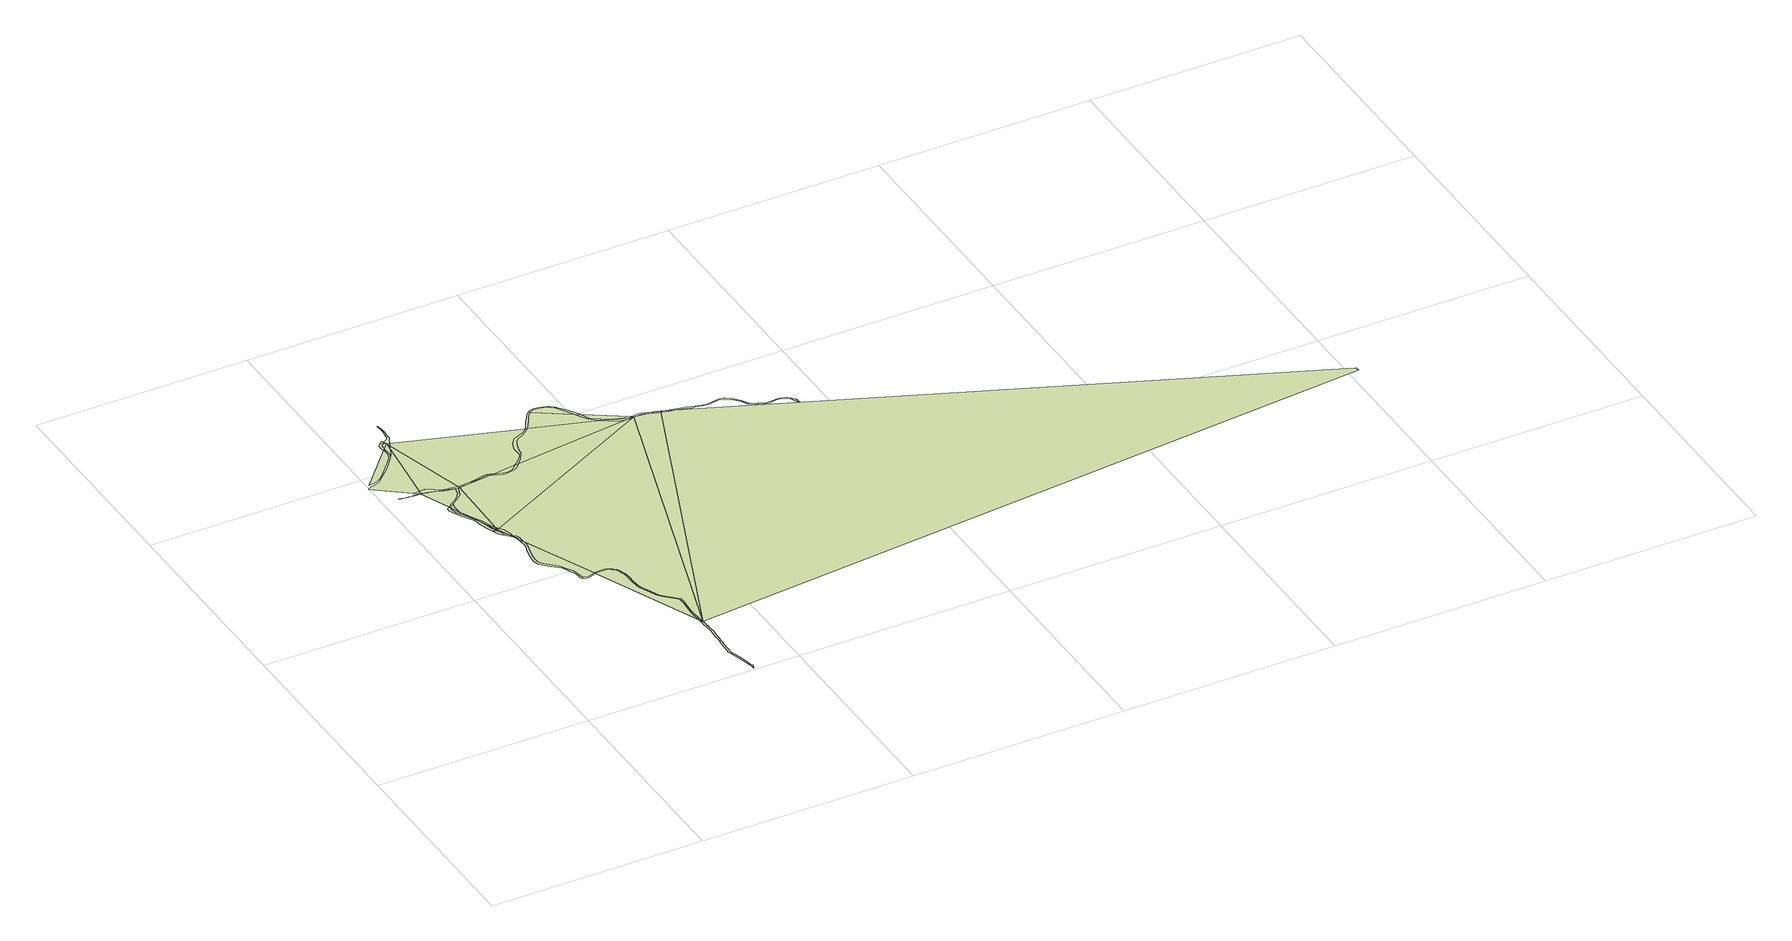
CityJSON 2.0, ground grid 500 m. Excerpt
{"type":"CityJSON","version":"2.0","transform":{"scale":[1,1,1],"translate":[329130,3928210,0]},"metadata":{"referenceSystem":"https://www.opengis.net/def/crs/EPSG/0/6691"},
"CityObjects":{
"landuse1":{"type":"LandUse","attributes":{"class":"203","LandUseDetailAttribute.orgLandUse":"10400","LandUseDetailAttribute.prefecture":"14","LandUseDetailAttribute.city":"14150","LandUseDetailAttribute.note":"都道府県","LandUseDetailAttribute.surveyYear":2015},"geometry":[{"type":"MultiSurface","lod":"1","boundaries":[[[0,1,2,3,4,5,6,7,8,9,10,11,12,13,14,15,16,17]]]}]},
"landuse2":{"type":"LandUse","attributes":{"class":"203","LandUseDetailAttribute.orgLandUse":"10400","LandUseDetailAttribute.prefecture":"14","LandUseDetailAttribute.city":"14150","LandUseDetailAttribute.note":"都道府県","LandUseDetailAttribute.surveyYear":2015},"geometry":[{"type":"MultiSurface","lod":"1","boundaries":[[[18,19,20,21,22,23,24,25,26,27,28,29,30,31,32,33]]]}]},
"landuse3":{"type":"LandUse","attributes":{"class":"204","LandUseDetailAttribute.orgLandUse":"10500","LandUseDetailAttribute.prefecture":"14","LandUseDetailAttribute.city":"14150","LandUseDetailAttribute.note":"都道府県","LandUseDetailAttribute.surveyYear":2015},"geometry":[{"type":"MultiSurface","lod":"1","boundaries":[[[32,31,30,17,34,35,33]]]}]},
"landuse4":{"type":"LandUse","attributes":{"class":"203","LandUseDetailAttribute.orgLandUse":"10400","LandUseDetailAttribute.prefecture":"14","LandUseDetailAttribute.city":"14150","LandUseDetailAttribute.note":"都道府県","LandUseDetailAttribute.surveyYear":2015},"geometry":[{"type":"MultiSurface","lod":"1","boundaries":[[[16,15,36]]]}]},
"landuse5":{"type":"LandUse","attributes":{"class":"203","LandUseDetailAttribute.orgLandUse":"10400","LandUseDetailAttribute.prefecture":"14","LandUseDetailAttribute.city":"14150","LandUseDetailAttribute.note":"都道府県","LandUseDetailAttribute.surveyYear":2015},"geometry":[{"type":"MultiSurface","lod":"1","boundaries":[[[34,17,16,35]]]}]},
"landuse6":{"type":"LandUse","attributes":{"class":"203","LandUseDetailAttribute.orgLandUse":"10400","LandUseDetailAttribute.prefecture":"14","LandUseDetailAttribute.city":"14150","LandUseDetailAttribute.note":"都道府県","LandUseDetailAttribute.surveyYear":2015},"geometry":[{"type":"MultiSurface","lod":"1","boundaries":[[[37,38,39,40,41,42,43,44,45,46,47,48,49]]]}]},
"landuse7":{"type":"LandUse","attributes":{"class":"203","LandUseDetailAttribute.orgLandUse":"10400","LandUseDetailAttribute.prefecture":"14","LandUseDetailAttribute.city":"14150","LandUseDetailAttribute.note":"都道府県","LandUseDetailAttribute.surveyYear":2015},"geometry":[{"type":"MultiSurface","lod":"1","boundaries":[[[16,36,50]]]}]},
"landuse8":{"type":"LandUse","attributes":{"class":"203","LandUseDetailAttribute.orgLandUse":"10400","LandUseDetailAttribute.prefecture":"14","LandUseDetailAttribute.city":"14150","LandUseDetailAttribute.note":"都道府県","LandUseDetailAttribute.surveyYear":2015},"geometry":[{"type":"MultiSurface","lod":"1","boundaries":[[[51,52,35,16,50,53,54]]]}]},
"landuse9":{"type":"LandUse","attributes":{"class":"204","LandUseDetailAttribute.orgLandUse":"10500","LandUseDetailAttribute.prefecture":"14","LandUseDetailAttribute.city":"14150","LandUseDetailAttribute.note":"都道府県","LandUseDetailAttribute.surveyYear":2015},"geometry":[{"type":"MultiSurface","lod":"1","boundaries":[[[55,56,57,58,59,60,61,62,63,64,65,66,67,68,69,70,71,72,73,74,75,76,77,78,79,80,81]]]}]},
"landuse10":{"type":"LandUse","attributes":{"class":"203","LandUseDetailAttribute.orgLandUse":"10400","LandUseDetailAttribute.prefecture":"14","LandUseDetailAttribute.city":"14150","LandUseDetailAttribute.note":"都道府県","LandUseDetailAttribute.surveyYear":2015},"geometry":[{"type":"MultiSurface","lod":"1","boundaries":[[[81,80,79,78,77,76,75,74,82,83,84]]]}]},
"landuse11":{"type":"LandUse","attributes":{"class":"203","LandUseDetailAttribute.orgLandUse":"10400","LandUseDetailAttribute.prefecture":"14","LandUseDetailAttribute.city":"14150","LandUseDetailAttribute.note":"都道府県","LandUseDetailAttribute.surveyYear":2015},"geometry":[{"type":"MultiSurface","lod":"1","boundaries":[[[85,86,87,88,89,90,91,81,84]]]}]},
"landuse12":{"type":"LandUse","attributes":{"class":"203","LandUseDetailAttribute.orgLandUse":"10400","LandUseDetailAttribute.prefecture":"14","LandUseDetailAttribute.city":"14150","LandUseDetailAttribute.note":"都道府県","LandUseDetailAttribute.surveyYear":2015},"geometry":[{"type":"MultiSurface","lod":"1","boundaries":[[[84,83,82]]]}]},
"landuse13":{"type":"LandUse","attributes":{"class":"204","LandUseDetailAttribute.orgLandUse":"10500","LandUseDetailAttribute.prefecture":"14","LandUseDetailAttribute.city":"14150","LandUseDetailAttribute.note":"都道府県","LandUseDetailAttribute.surveyYear":2015},"geometry":[{"type":"MultiSurface","lod":"1","boundaries":[[[70,92,93,94]]]}]},
"landuse14":{"type":"LandUse","attributes":{"class":"204","LandUseDetailAttribute.orgLandUse":"10500","LandUseDetailAttribute.prefecture":"14","LandUseDetailAttribute.city":"14150","LandUseDetailAttribute.note":"都道府県","LandUseDetailAttribute.surveyYear":2015},"geometry":[{"type":"MultiSurface","lod":"1","boundaries":[[[69,92,70]]]}]},
"landuse15":{"type":"LandUse","attributes":{"class":"204","LandUseDetailAttribute.orgLandUse":"10500","LandUseDetailAttribute.prefecture":"14","LandUseDetailAttribute.city":"14150","LandUseDetailAttribute.note":"都道府県","LandUseDetailAttribute.surveyYear":2015}},
"landuse16":{"type":"LandUse","attributes":{"class":"204","LandUseDetailAttribute.orgLandUse":"10500","LandUseDetailAttribute.prefecture":"14","LandUseDetailAttribute.city":"14150","LandUseDetailAttribute.note":"都道府県","LandUseDetailAttribute.surveyYear":2015},"geometry":[{"type":"MultiSurface","lod":"1","boundaries":[[[95,96,97,74,73]]]}]},
"landuse17":{"type":"LandUse","attributes":{"class":"203","LandUseDetailAttribute.orgLandUse":"10400","LandUseDetailAttribute.prefecture":"14","LandUseDetailAttribute.city":"14150","LandUseDetailAttribute.note":"都道府県","LandUseDetailAttribute.surveyYear":2015},"geometry":[{"type":"MultiSurface","lod":"1","boundaries":[[[98,99,100,101,102,103,82,74,97,96,95,73,104,105]]]}]},
"landuse18":{"type":"LandUse","attributes":{"class":"203","LandUseDetailAttribute.orgLandUse":"10400","LandUseDetailAttribute.prefecture":"14","LandUseDetailAttribute.city":"14150","LandUseDetailAttribute.note":"都道府県","LandUseDetailAttribute.surveyYear":2015},"geometry":[{"type":"MultiSurface","lod":"1","boundaries":[[[53,50,106,107,54]]]}]},
"landuse19":{"type":"LandUse","attributes":{"class":"204","LandUseDetailAttribute.orgLandUse":"10500","LandUseDetailAttribute.prefecture":"14","LandUseDetailAttribute.city":"14150","LandUseDetailAttribute.note":"都道府県","LandUseDetailAttribute.surveyYear":2015},"geometry":[{"type":"MultiSurface","lod":"1","boundaries":[[[108,109,110,94,93,111,112,113,114,115,116]]]}]},
"landuse20":{"type":"LandUse","attributes":{"class":"203","LandUseDetailAttribute.orgLandUse":"10400","LandUseDetailAttribute.prefecture":"14","LandUseDetailAttribute.city":"14150","LandUseDetailAttribute.note":"都道府県","LandUseDetailAttribute.surveyYear":2015},"geometry":[{"type":"MultiSurface","lod":"1","boundaries":[[[73,72,71,70,104]]]}]},
"landuse21":{"type":"LandUse","attributes":{"class":"203","LandUseDetailAttribute.orgLandUse":"10400","LandUseDetailAttribute.prefecture":"14","LandUseDetailAttribute.city":"14150","LandUseDetailAttribute.note":"都道府県","LandUseDetailAttribute.surveyYear":2015},"geometry":[{"type":"MultiSurface","lod":"1","boundaries":[[[104,70,94]]]}]},
"landuse22":{"type":"LandUse","attributes":{"class":"203","LandUseDetailAttribute.orgLandUse":"10400","LandUseDetailAttribute.prefecture":"14","LandUseDetailAttribute.city":"14150","LandUseDetailAttribute.note":"都道府県","LandUseDetailAttribute.surveyYear":2015}},
"landuse23":{"type":"LandUse","attributes":{"class":"203","LandUseDetailAttribute.orgLandUse":"10400","LandUseDetailAttribute.prefecture":"14","LandUseDetailAttribute.city":"14150","LandUseDetailAttribute.note":"都道府県","LandUseDetailAttribute.surveyYear":2015}},
"landuse24":{"type":"LandUse","attributes":{"class":"203","LandUseDetailAttribute.orgLandUse":"10400","LandUseDetailAttribute.prefecture":"14","LandUseDetailAttribute.city":"14150","LandUseDetailAttribute.note":"都道府県","LandUseDetailAttribute.surveyYear":2015},"geometry":[{"type":"MultiSurface","lod":"1","boundaries":[[[104,94,110,109,108,116]]]}]},
"landuse25":{"type":"LandUse","attributes":{"class":"203","LandUseDetailAttribute.orgLandUse":"10400","LandUseDetailAttribute.prefecture":"14","LandUseDetailAttribute.city":"14150","LandUseDetailAttribute.note":"都道府県","LandUseDetailAttribute.surveyYear":2015},"geometry":[{"type":"MultiSurface","lod":"1","boundaries":[[[50,36,55,117,118,119,120,121,122,123,124,125,126,127,128,129,130,131,132,133,134,135,136,137,106]]]}]},
"landuse26":{"type":"LandUse","attributes":{"class":"203","LandUseDetailAttribute.orgLandUse":"10400","LandUseDetailAttribute.prefecture":"14","LandUseDetailAttribute.city":"14150","LandUseDetailAttribute.note":"都道府県","LandUseDetailAttribute.surveyYear":2015},"geometry":[{"type":"MultiSurface","lod":"1","boundaries":[[[138,139,140,141,104,116,142,143]]]}]},
"landuse27":{"type":"LandUse","attributes":{"class":"203","LandUseDetailAttribute.orgLandUse":"10400","LandUseDetailAttribute.prefecture":"14","LandUseDetailAttribute.city":"14150","LandUseDetailAttribute.note":"都道府県","LandUseDetailAttribute.surveyYear":2015},"geometry":[{"type":"MultiSurface","lod":"1","boundaries":[[[144,105,104,141]]]}]},
"landuse28":{"type":"LandUse","attributes":{"class":"203","LandUseDetailAttribute.orgLandUse":"10400","LandUseDetailAttribute.prefecture":"14","LandUseDetailAttribute.city":"14150","LandUseDetailAttribute.note":"都道府県","LandUseDetailAttribute.surveyYear":2015},"geometry":[{"type":"MultiSurface","lod":"1","boundaries":[[[145,146,147,148,115,149]]]}]},
"landuse29":{"type":"LandUse","attributes":{"class":"204","LandUseDetailAttribute.orgLandUse":"10500","LandUseDetailAttribute.prefecture":"14","LandUseDetailAttribute.city":"14150","LandUseDetailAttribute.note":"都道府県","LandUseDetailAttribute.surveyYear":2015},"geometry":[{"type":"MultiSurface","lod":"1","boundaries":[[[142,116,115,148,147,146,145,149,150,151,152,153,143]]]}]},
"landuse30":{"type":"LandUse","attributes":{"class":"203","LandUseDetailAttribute.orgLandUse":"10400","LandUseDetailAttribute.prefecture":"14","LandUseDetailAttribute.city":"14150","LandUseDetailAttribute.note":"都道府県","LandUseDetailAttribute.surveyYear":2015},"geometry":[{"type":"MultiSurface","lod":"1","boundaries":[[[154,155,156,157,88,87,86,85,84,82,103,102,101,100,99,98,105]]]}]},
"landuse31":{"type":"LandUse","attributes":{"class":"204","LandUseDetailAttribute.orgLandUse":"10500","LandUseDetailAttribute.prefecture":"14","LandUseDetailAttribute.city":"14150","LandUseDetailAttribute.note":"都道府県","LandUseDetailAttribute.surveyYear":2015},"geometry":[{"type":"MultiSurface","lod":"1","boundaries":[[[149,158,159,160,161,162,163,164,165,166,167,168,169,170,171,172,173,174,175,176,177,178,179,180,181,182,183,184,185,186,187,188,189,190,191,192,193,194,195,196,197,198,199,200,201,202,203,204,205,206,207,208,150]]]}]},
"landuse32":{"type":"LandUse","attributes":{"class":"203","LandUseDetailAttribute.orgLandUse":"10400","LandUseDetailAttribute.prefecture":"14","LandUseDetailAttribute.city":"14150","LandUseDetailAttribute.note":"都道府県","LandUseDetailAttribute.surveyYear":2015},"geometry":[{"type":"MultiSurface","lod":"1","boundaries":[[[150,208,207,206,205,204,203,202,201,200,199,198,197,196,195,194,193,192,191,190,189,188,187,186,185,184]]]}]},
"landuse33":{"type":"LandUse","attributes":{"class":"204","LandUseDetailAttribute.orgLandUse":"10500","LandUseDetailAttribute.prefecture":"14","LandUseDetailAttribute.city":"14150","LandUseDetailAttribute.note":"都道府県","LandUseDetailAttribute.surveyYear":2015},"geometry":[{"type":"MultiSurface","lod":"1","boundaries":[[[209,210,211,212,213,214,215,216,217,218,219,220,221,222,223,224,225,226,227,228,229,230,33,35,52,51,54,107,106,231,232,233,234]]]}]},
"landuse34":{"type":"LandUse","attributes":{"class":"204","LandUseDetailAttribute.orgLandUse":"10500","LandUseDetailAttribute.prefecture":"14","LandUseDetailAttribute.city":"14150","LandUseDetailAttribute.note":"都道府県","LandUseDetailAttribute.surveyYear":2015},"geometry":[{"type":"MultiSurface","lod":"1","boundaries":[[[106,137,136,135,134,133,132,131,130,129,128,127,126,125,124,123,122,121,120,119,118,117,55,81,91,90,89,88,157,156,155,235,236,231]]]}]},
"landuse35":{"type":"LandUse","attributes":{"class":"204","LandUseDetailAttribute.orgLandUse":"10500","LandUseDetailAttribute.prefecture":"14","LandUseDetailAttribute.city":"14150","LandUseDetailAttribute.note":"都道府県","LandUseDetailAttribute.surveyYear":2015},"geometry":[{"type":"MultiSurface","lod":"1","boundaries":[[[237,238,239,240,241,242,243,244,245,246,247,248,249,250,251,252,253,254,255,256,257,258,259,260,261,262,263,264,265,266,267,268,269,270,271,272,273,274,275,276,277]]]}]},
"landuse36":{"type":"LandUse","attributes":{"class":"203","LandUseDetailAttribute.orgLandUse":"10400","LandUseDetailAttribute.prefecture":"14","LandUseDetailAttribute.city":"14150","LandUseDetailAttribute.note":"都道府県","LandUseDetailAttribute.surveyYear":2015},"geometry":[{"type":"MultiSurface","lod":"1","boundaries":[[[278,279,18,33,230,229,228,227,226,225,224,223,222,221,220,219,218,217,216,215,214,213,212,211,210,209,234]]]}]},
"landuse37":{"type":"LandUse","attributes":{"class":"204","LandUseDetailAttribute.orgLandUse":"10500","LandUseDetailAttribute.prefecture":"14","LandUseDetailAttribute.city":"14150","LandUseDetailAttribute.note":"都道府県","LandUseDetailAttribute.surveyYear":2015},"geometry":[{"type":"MultiSurface","lod":"1","boundaries":[[[280,281,282,283,284,285,48,286,287,288,289,290,291,292,293]]]}]},
"landuse38":{"type":"LandUse","attributes":{"class":"203","LandUseDetailAttribute.orgLandUse":"10400","LandUseDetailAttribute.prefecture":"14","LandUseDetailAttribute.city":"14150","LandUseDetailAttribute.note":"都道府県","LandUseDetailAttribute.surveyYear":2015},"geometry":[{"type":"MultiSurface","lod":"1","boundaries":[[[294,286,295,296,297,21,20,19,18]]]}]},
"landuse39":{"type":"LandUse","attributes":{"class":"203","LandUseDetailAttribute.orgLandUse":"10400","LandUseDetailAttribute.prefecture":"14","LandUseDetailAttribute.city":"14150","LandUseDetailAttribute.note":"都道府県","LandUseDetailAttribute.surveyYear":2015},"geometry":[{"type":"MultiSurface","lod":"1","boundaries":[[[298,299,300,301,302,303,304,305,306,307,308,309,310,311,312,313,314,315,316,317,318,319,320,321,322,323,324,325,326,327,328,329,330,331,183,332]]]}]},
"landuse40":{"type":"LandUse","attributes":{"class":"204","LandUseDetailAttribute.orgLandUse":"10500","LandUseDetailAttribute.prefecture":"14","LandUseDetailAttribute.city":"14150","LandUseDetailAttribute.note":"都道府県","LandUseDetailAttribute.surveyYear":2015},"geometry":[{"type":"MultiSurface","lod":"1","boundaries":[[[333,334,335,336,337,338,339,340,341,342,343,344,345,346,347,348,349,350,351,352,353,354,355,356,357,358,359,360,361,362,363,364,365,366,184,183,331,330,329,328,327,326,325,324,323,322,321,320,319,318,317,316,315,314,313,312,311,310,309,308,307,306,305,304,303,302,301,300,299,298,332,367,368]]]}]},
"landuse41":{"type":"LandUse","attributes":{"class":"203","LandUseDetailAttribute.orgLandUse":"10400","LandUseDetailAttribute.prefecture":"14","LandUseDetailAttribute.city":"14150","LandUseDetailAttribute.note":"都道府県","LandUseDetailAttribute.surveyYear":2015},"geometry":[{"type":"MultiSurface","lod":"1","boundaries":[[[231,236,235,155,154,369]]]}]},
"landuse42":{"type":"LandUse","attributes":{"class":"203","LandUseDetailAttribute.orgLandUse":"10400","LandUseDetailAttribute.prefecture":"14","LandUseDetailAttribute.city":"14150","LandUseDetailAttribute.note":"都道府県","LandUseDetailAttribute.surveyYear":2015},"geometry":[{"type":"MultiSurface","lod":"1","boundaries":[[[293,292,291,290,289,288,287,286,294]]]}]},
"landuse43":{"type":"LandUse","attributes":{"class":"203","LandUseDetailAttribute.orgLandUse":"10400","LandUseDetailAttribute.prefecture":"14","LandUseDetailAttribute.city":"14150","LandUseDetailAttribute.note":"都道府県","LandUseDetailAttribute.surveyYear":2015},"geometry":[{"type":"MultiSurface","lod":"1","boundaries":[[[233,232,231,369]]]}]},
"landuse44":{"type":"LandUse","attributes":{"class":"204","LandUseDetailAttribute.orgLandUse":"10500","LandUseDetailAttribute.prefecture":"14","LandUseDetailAttribute.city":"14150","LandUseDetailAttribute.note":"都道府県","LandUseDetailAttribute.surveyYear":2015},"geometry":[{"type":"MultiSurface","lod":"1","boundaries":[[[370,371,280,293,372]]]}]},
"landuse45":{"type":"LandUse","attributes":{"class":"203","LandUseDetailAttribute.orgLandUse":"10400","LandUseDetailAttribute.prefecture":"14","LandUseDetailAttribute.city":"14150","LandUseDetailAttribute.note":"都道府県","LandUseDetailAttribute.surveyYear":2015},"geometry":[{"type":"MultiSurface","lod":"1","boundaries":[[[294,18,279,278]]]}]},
"landuse46":{"type":"LandUse","attributes":{"class":"203","LandUseDetailAttribute.orgLandUse":"10400","LandUseDetailAttribute.prefecture":"14","LandUseDetailAttribute.city":"14150","LandUseDetailAttribute.note":"都道府県","LandUseDetailAttribute.surveyYear":2015},"geometry":[{"type":"MultiSurface","lod":"1","boundaries":[[[373,369,154]]]}]},
"landuse47":{"type":"LandUse","attributes":{"class":"203","LandUseDetailAttribute.orgLandUse":"10400","LandUseDetailAttribute.prefecture":"14","LandUseDetailAttribute.city":"14150","LandUseDetailAttribute.note":"都道府県","LandUseDetailAttribute.surveyYear":2015},"geometry":[{"type":"MultiSurface","lod":"1","boundaries":[[[372,293,294]]]}]},
"landuse48":{"type":"LandUse","attributes":{"class":"203","LandUseDetailAttribute.orgLandUse":"10400","LandUseDetailAttribute.prefecture":"14","LandUseDetailAttribute.city":"14150","LandUseDetailAttribute.note":"都道府県","LandUseDetailAttribute.surveyYear":2015},"geometry":[{"type":"MultiSurface","lod":"1","boundaries":[[[374,375,233,369,373]]]}]},
"landuse49":{"type":"LandUse","attributes":{"class":"203","LandUseDetailAttribute.orgLandUse":"10400","LandUseDetailAttribute.prefecture":"14","LandUseDetailAttribute.city":"14150","LandUseDetailAttribute.note":"都道府県","LandUseDetailAttribute.surveyYear":2015},"geometry":[{"type":"MultiSurface","lod":"1","boundaries":[[[294,278,376]]]}]},
"landuse50":{"type":"LandUse","attributes":{"class":"203","LandUseDetailAttribute.orgLandUse":"10400","LandUseDetailAttribute.prefecture":"14","LandUseDetailAttribute.city":"14150","LandUseDetailAttribute.note":"都道府県","LandUseDetailAttribute.surveyYear":2015},"geometry":[{"type":"MultiSurface","lod":"1","boundaries":[[[377,239,238,237,277]]]}]},
"landuse51":{"type":"LandUse","attributes":{"class":"204","LandUseDetailAttribute.orgLandUse":"10500","LandUseDetailAttribute.prefecture":"14","LandUseDetailAttribute.city":"14150","LandUseDetailAttribute.note":"都道府県","LandUseDetailAttribute.surveyYear":2015},"geometry":[{"type":"MultiSurface","lod":"1","boundaries":[[[378,240,239,367]]]}]},
"landuse52":{"type":"LandUse","attributes":{"class":"204","LandUseDetailAttribute.orgLandUse":"10500","LandUseDetailAttribute.prefecture":"14","LandUseDetailAttribute.city":"14150","LandUseDetailAttribute.note":"都道府県","LandUseDetailAttribute.surveyYear":2015}},
"landuse53":{"type":"LandUse","attributes":{"class":"204","LandUseDetailAttribute.orgLandUse":"10500","LandUseDetailAttribute.prefecture":"14","LandUseDetailAttribute.city":"14150","LandUseDetailAttribute.note":"都道府県","LandUseDetailAttribute.surveyYear":2015},"geometry":[{"type":"MultiSurface","lod":"1","boundaries":[[[379,378,367]]]}]},
"landuse54":{"type":"LandUse","attributes":{"class":"204","LandUseDetailAttribute.orgLandUse":"10500","LandUseDetailAttribute.prefecture":"14","LandUseDetailAttribute.city":"14150","LandUseDetailAttribute.note":"都道府県","LandUseDetailAttribute.surveyYear":2015},"geometry":[{"type":"MultiSurface","lod":"1","boundaries":[[[332,379,367]]]}]},
"landuse55":{"type":"LandUse","attributes":{"class":"203","LandUseDetailAttribute.orgLandUse":"10400","LandUseDetailAttribute.prefecture":"14","LandUseDetailAttribute.city":"14150","LandUseDetailAttribute.note":"都道府県","LandUseDetailAttribute.surveyYear":2015}},
"landuse56":{"type":"LandUse","attributes":{"class":"203","LandUseDetailAttribute.orgLandUse":"10400","LandUseDetailAttribute.prefecture":"14","LandUseDetailAttribute.city":"14150","LandUseDetailAttribute.note":"都道府県","LandUseDetailAttribute.surveyYear":2015}},
"landuse57":{"type":"LandUse","attributes":{"class":"203","LandUseDetailAttribute.orgLandUse":"10400","LandUseDetailAttribute.prefecture":"14","LandUseDetailAttribute.city":"14150","LandUseDetailAttribute.note":"都道府県","LandUseDetailAttribute.surveyYear":2015}},
"landuse58":{"type":"LandUse","attributes":{"class":"203","LandUseDetailAttribute.orgLandUse":"10400","LandUseDetailAttribute.prefecture":"14","LandUseDetailAttribute.city":"14150","LandUseDetailAttribute.note":"都道府県","LandUseDetailAttribute.surveyYear":2015}},
"landuse59":{"type":"LandUse","attributes":{"class":"203","LandUseDetailAttribute.orgLandUse":"10400","LandUseDetailAttribute.prefecture":"14","LandUseDetailAttribute.city":"14150","LandUseDetailAttribute.note":"都道府県","LandUseDetailAttribute.surveyYear":2015}},
"landuse60":{"type":"LandUse","attributes":{"class":"203","LandUseDetailAttribute.orgLandUse":"10400","LandUseDetailAttribute.prefecture":"14","LandUseDetailAttribute.city":"14150","LandUseDetailAttribute.note":"都道府県","LandUseDetailAttribute.surveyYear":2015}},
"landuse61":{"type":"LandUse","attributes":{"class":"203","LandUseDetailAttribute.orgLandUse":"10400","LandUseDetailAttribute.prefecture":"14","LandUseDetailAttribute.city":"14150","LandUseDetailAttribute.note":"都道府県","LandUseDetailAttribute.surveyYear":2015},"geometry":[{"type":"MultiSurface","lod":"1","boundaries":[[[380,381,368,367,239,367]]]}]},
"landuse62":{"type":"LandUse","attributes":{"class":"203","LandUseDetailAttribute.orgLandUse":"10400","LandUseDetailAttribute.prefecture":"14","LandUseDetailAttribute.city":"14150","LandUseDetailAttribute.note":"都道府県","LandUseDetailAttribute.surveyYear":2015},"geometry":[{"type":"MultiSurface","lod":"1","boundaries":[[[382,383,384,385,386,387,388,389,390,391,392,393,394,395,396,372,294,376]]]}]},
"landuse63":{"type":"LandUse","attributes":{"class":"204","LandUseDetailAttribute.orgLandUse":"10500","LandUseDetailAttribute.prefecture":"14","LandUseDetailAttribute.city":"14150","LandUseDetailAttribute.note":"都道府県","LandUseDetailAttribute.surveyYear":2015},"geometry":[{"type":"MultiSurface","lod":"1","boundaries":[[[397,398,399,400,401,402,403,404,405,406,407,234,233,375,374,408,409,410,411,412,413,414,415,416]]]}]},
"landuse64":{"type":"LandUse","attributes":{"class":"203","LandUseDetailAttribute.orgLandUse":"10400","LandUseDetailAttribute.prefecture":"14","LandUseDetailAttribute.city":"14150","LandUseDetailAttribute.note":"都道府県","LandUseDetailAttribute.surveyYear":2015},"geometry":[{"type":"MultiSurface","lod":"1","boundaries":[[[414,413,412,411,410,409,408,374,373,415]]]}]},
"landuse65":{"type":"LandUse","attributes":{"class":"203","LandUseDetailAttribute.orgLandUse":"10400","LandUseDetailAttribute.prefecture":"14","LandUseDetailAttribute.city":"14150","LandUseDetailAttribute.note":"都道府県","LandUseDetailAttribute.surveyYear":2015},"geometry":[{"type":"MultiSurface","lod":"1","boundaries":[[[376,278,234,407,406,405,404,403,402,401,400,399,398,397,416,417,418,419,420,421,422,423,424,425,426,427,428,429,430,431,432,433,434,435,436,437,438,439]]]}]},
"landuse66":{"type":"LandUse","attributes":{"class":"203","LandUseDetailAttribute.orgLandUse":"10400","LandUseDetailAttribute.prefecture":"14","LandUseDetailAttribute.city":"14150","LandUseDetailAttribute.note":"都道府県","LandUseDetailAttribute.surveyYear":2015},"geometry":[{"type":"MultiSurface","lod":"1","boundaries":[[[440,441,442,443,444,445,446,447,448,417,416]]]}]},
"landuse67":{"type":"LandUse","attributes":{"class":"204","LandUseDetailAttribute.orgLandUse":"10500","LandUseDetailAttribute.prefecture":"14","LandUseDetailAttribute.city":"14150","LandUseDetailAttribute.note":"都道府県","LandUseDetailAttribute.surveyYear":2015},"geometry":[{"type":"MultiSurface","lod":"1","boundaries":[[[449,450,451,452,453,454,455,456,457,458,459,417,448,447,446,445,444,443,442,441,440,416,415]]]}]},
"landuse68":{"type":"LandUse","attributes":{"class":"203","LandUseDetailAttribute.orgLandUse":"10400","LandUseDetailAttribute.prefecture":"14","LandUseDetailAttribute.city":"14150","LandUseDetailAttribute.note":"都道府県","LandUseDetailAttribute.surveyYear":2015},"geometry":[{"type":"MultiSurface","lod":"1","boundaries":[[[460,141,140,139,138,143,153,152,151,150,184,366,365,364,363,362,361,360,359,358,357,356,355,354,353,352,351,350,349,348,347,346,345,344,343,342,341,340,339,338,337,336,335,334,333,368,381,380,367,461]]]}]},
"landuse69":{"type":"LandUse","attributes":{"class":"203","LandUseDetailAttribute.orgLandUse":"10400","LandUseDetailAttribute.prefecture":"14","LandUseDetailAttribute.city":"14150","LandUseDetailAttribute.note":"都道府県","LandUseDetailAttribute.surveyYear":2015},"geometry":[{"type":"MultiSurface","lod":"1","boundaries":[[[462,463,459,458,457,456,455,454,453,452,451,450,449,415,373,154,105,144,141,460]]]}]},
"landuse70":{"type":"LandUse","attributes":{"class":"204","LandUseDetailAttribute.orgLandUse":"10500","LandUseDetailAttribute.prefecture":"14","LandUseDetailAttribute.city":"14150","LandUseDetailAttribute.note":"都道府県","LandUseDetailAttribute.surveyYear":2015},"geometry":[{"type":"MultiSurface","lod":"1","boundaries":[[[439,438,437,436,435,434,433,432,431,430,429,428,427,426,425,424,423,422,421,420,419,418,417,459,464,465,466,467,468,469,470,471,472,473,474,475,476]]]}]},
"landuse71":{"type":"LandUse","attributes":{"class":"203","LandUseDetailAttribute.orgLandUse":"10400","LandUseDetailAttribute.prefecture":"14","LandUseDetailAttribute.city":"14150","LandUseDetailAttribute.note":"都道府県","LandUseDetailAttribute.surveyYear":2015},"geometry":[{"type":"MultiSurface","lod":"1","boundaries":[[[477,461,367,478,479,480]]]}]},
"landuse72":{"type":"LandUse","attributes":{"class":"204","LandUseDetailAttribute.orgLandUse":"10500","LandUseDetailAttribute.prefecture":"14","LandUseDetailAttribute.city":"14150","LandUseDetailAttribute.note":"都道府県","LandUseDetailAttribute.surveyYear":2015},"geometry":[{"type":"MultiSurface","lod":"1","boundaries":[[[481,482,483,484,439,476,485,486,487,488,489,490]]]}]},
"landuse73":{"type":"LandUse","attributes":{"class":"203","LandUseDetailAttribute.orgLandUse":"10400","LandUseDetailAttribute.prefecture":"14","LandUseDetailAttribute.city":"14150","LandUseDetailAttribute.note":"都道府県","LandUseDetailAttribute.surveyYear":2015},"geometry":[{"type":"MultiSurface","lod":"1","boundaries":[[[476,475,474,473,472,471,470,469,468,467,466,465,464,459,463,491,492,493,494]]]}]},
"landuse74":{"type":"LandUse","attributes":{"class":"203","LandUseDetailAttribute.orgLandUse":"10400","LandUseDetailAttribute.prefecture":"14","LandUseDetailAttribute.city":"14150","LandUseDetailAttribute.note":"都道府県","LandUseDetailAttribute.surveyYear":2015},"geometry":[{"type":"MultiSurface","lod":"1","boundaries":[[[490,489,488,487,486,485,476,494,495,496,497,498]]]}]},
"landuse75":{"type":"LandUse","attributes":{"class":"203","LandUseDetailAttribute.orgLandUse":"10400","LandUseDetailAttribute.prefecture":"14","LandUseDetailAttribute.city":"14150","LandUseDetailAttribute.note":"都道府県","LandUseDetailAttribute.surveyYear":2015},"geometry":[{"type":"MultiSurface","lod":"1","boundaries":[[[499,500,501,502,503,504,505,506,507,490,498]]]}]},
"landuse76":{"type":"LandUse","attributes":{"class":"204","LandUseDetailAttribute.orgLandUse":"10500","LandUseDetailAttribute.prefecture":"14","LandUseDetailAttribute.city":"14150","LandUseDetailAttribute.note":"都道府県","LandUseDetailAttribute.surveyYear":2015},"geometry":[{"type":"MultiSurface","lod":"1","boundaries":[[[508,509,510,511,512,513,514,515,516,517,518,519,520,481,490,507,506,505,504,503,502,501,500,499,498,521]]]}]},
"landuse77":{"type":"LandUse","attributes":{"class":"204","LandUseDetailAttribute.orgLandUse":"10500","LandUseDetailAttribute.prefecture":"14","LandUseDetailAttribute.city":"14150","LandUseDetailAttribute.note":"都道府県","LandUseDetailAttribute.surveyYear":2015},"geometry":[{"type":"MultiSurface","lod":"1","boundaries":[[[498,497,496,495,494,522,523,524,525,526,521]]]}]},
"landuse78":{"type":"LandUse","attributes":{"class":"203","LandUseDetailAttribute.orgLandUse":"10400","LandUseDetailAttribute.prefecture":"14","LandUseDetailAttribute.city":"14150","LandUseDetailAttribute.note":"都道府県","LandUseDetailAttribute.surveyYear":2015},"geometry":[{"type":"MultiSurface","lod":"1","boundaries":[[[521,526,525,524,523,522,527,528,529]]]}]},
"landuse79":{"type":"LandUse","attributes":{"class":"204","LandUseDetailAttribute.orgLandUse":"10500","LandUseDetailAttribute.prefecture":"14","LandUseDetailAttribute.city":"14150","LandUseDetailAttribute.note":"都道府県","LandUseDetailAttribute.surveyYear":2015},"geometry":[{"type":"MultiSurface","lod":"1","boundaries":[[[494,493,492,491,463,530,527,531,532,533,522]]]}]},
"landuse80":{"type":"LandUse","attributes":{"class":"203","LandUseDetailAttribute.orgLandUse":"10400","LandUseDetailAttribute.prefecture":"14","LandUseDetailAttribute.city":"14150","LandUseDetailAttribute.note":"都道府県","LandUseDetailAttribute.surveyYear":2015},"geometry":[{"type":"MultiSurface","lod":"1","boundaries":[[[522,533,532,531,527]]]}]},
"landuse81":{"type":"LandUse","attributes":{"class":"204","LandUseDetailAttribute.orgLandUse":"10500","LandUseDetailAttribute.prefecture":"14","LandUseDetailAttribute.city":"14150","LandUseDetailAttribute.note":"都道府県","LandUseDetailAttribute.surveyYear":2015},"geometry":[{"type":"MultiSurface","lod":"1","boundaries":[[[530,463,462,460]]]}]},
"landuse82":{"type":"LandUse","attributes":{"class":"204","LandUseDetailAttribute.orgLandUse":"10500","LandUseDetailAttribute.prefecture":"14","LandUseDetailAttribute.city":"14150","LandUseDetailAttribute.note":"都道府県","LandUseDetailAttribute.surveyYear":2015},"geometry":[{"type":"MultiSurface","lod":"1","boundaries":[[[528,527,530,529]]]}]},
"landuse83":{"type":"LandUse","attributes":{"class":"204","LandUseDetailAttribute.orgLandUse":"10500","LandUseDetailAttribute.prefecture":"14","LandUseDetailAttribute.city":"14150","LandUseDetailAttribute.note":"都道府県","LandUseDetailAttribute.surveyYear":2015},"geometry":[{"type":"MultiSurface","lod":"1","boundaries":[[[530,460,461]]]}]},
"landuse84":{"type":"LandUse","attributes":{"class":"204","LandUseDetailAttribute.orgLandUse":"10500","LandUseDetailAttribute.prefecture":"14","LandUseDetailAttribute.city":"14150","LandUseDetailAttribute.note":"都道府県","LandUseDetailAttribute.surveyYear":2015},"geometry":[{"type":"MultiSurface","lod":"1","boundaries":[[[534,529,530]]]}]},
"landuse85":{"type":"LandUse","attributes":{"class":"204","LandUseDetailAttribute.orgLandUse":"10500","LandUseDetailAttribute.prefecture":"14","LandUseDetailAttribute.city":"14150","LandUseDetailAttribute.note":"都道府県","LandUseDetailAttribute.surveyYear":2015},"geometry":[{"type":"MultiSurface","lod":"1","boundaries":[[[530,461,477]]]}]},
"landuse86":{"type":"LandUse","attributes":{"class":"203","LandUseDetailAttribute.orgLandUse":"10400","LandUseDetailAttribute.prefecture":"14","LandUseDetailAttribute.city":"14150","LandUseDetailAttribute.note":"都道府県","LandUseDetailAttribute.surveyYear":2015},"geometry":[{"type":"MultiSurface","lod":"1","boundaries":[[[535,536,537,477,480]]]}]},
"landuse87":{"type":"LandUse","attributes":{"class":"204","LandUseDetailAttribute.orgLandUse":"10500","LandUseDetailAttribute.prefecture":"14","LandUseDetailAttribute.city":"14150","LandUseDetailAttribute.note":"都道府県","LandUseDetailAttribute.surveyYear":2015},"geometry":[{"type":"MultiSurface","lod":"1","boundaries":[[[538,539,540,541,542,534,530,477,537,536,535,480,543,544,545]]]}]},
"landuse88":{"type":"LandUse","attributes":{"class":"204","LandUseDetailAttribute.orgLandUse":"10500","LandUseDetailAttribute.prefecture":"14","LandUseDetailAttribute.city":"14150","LandUseDetailAttribute.note":"都道府県","LandUseDetailAttribute.surveyYear":2015},"geometry":[{"type":"MultiSurface","lod":"1","boundaries":[[[480,479,478,546,543]]]}]},
"landuse89":{"type":"LandUse","attributes":{"class":"203","LandUseDetailAttribute.orgLandUse":"10400","LandUseDetailAttribute.prefecture":"14","LandUseDetailAttribute.city":"14150","LandUseDetailAttribute.note":"都道府県","LandUseDetailAttribute.surveyYear":2015},"geometry":[{"type":"MultiSurface","lod":"1","boundaries":[[[545,544,543,547]]]}]},
"landuse90":{"type":"LandUse","attributes":{"class":"203","LandUseDetailAttribute.orgLandUse":"10400","LandUseDetailAttribute.prefecture":"14","LandUseDetailAttribute.city":"14150","LandUseDetailAttribute.note":"都道府県","LandUseDetailAttribute.surveyYear":2015},"geometry":[{"type":"MultiSurface","lod":"1","boundaries":[[[543,546,547]]]}]},
"landuse91":{"type":"LandUse","attributes":{"class":"203","LandUseDetailAttribute.orgLandUse":"10400","LandUseDetailAttribute.prefecture":"14","LandUseDetailAttribute.city":"14150","LandUseDetailAttribute.note":"都道府県","LandUseDetailAttribute.surveyYear":2015}},
"landuse92":{"type":"LandUse","attributes":{"class":"203","LandUseDetailAttribute.orgLandUse":"10400","LandUseDetailAttribute.prefecture":"14","LandUseDetailAttribute.city":"14150","LandUseDetailAttribute.note":"都道府県","LandUseDetailAttribute.surveyYear":2015},"geometry":[{"type":"MultiSurface","lod":"1","boundaries":[[[548,547,549]]]}]},
"landuse93":{"type":"LandUse","attributes":{"class":"203","LandUseDetailAttribute.orgLandUse":"10400","LandUseDetailAttribute.prefecture":"14","LandUseDetailAttribute.city":"14150","LandUseDetailAttribute.note":"都道府県","LandUseDetailAttribute.surveyYear":2015},"geometry":[{"type":"MultiSurface","lod":"1","boundaries":[[[547,546,550,551]]]}]},
"landuse94":{"type":"LandUse","attributes":{"class":"203","LandUseDetailAttribute.orgLandUse":"10400","LandUseDetailAttribute.prefecture":"14","LandUseDetailAttribute.city":"14150","LandUseDetailAttribute.note":"都道府県","LandUseDetailAttribute.surveyYear":2015},"geometry":[{"type":"MultiSurface","lod":"1","boundaries":[[[547,551,552,553,549]]]}]},
"landuse95":{"type":"LandUse","attributes":{"class":"204","LandUseDetailAttribute.orgLandUse":"10500","LandUseDetailAttribute.prefecture":"14","LandUseDetailAttribute.city":"14150","LandUseDetailAttribute.note":"都道府県","LandUseDetailAttribute.surveyYear":2015},"geometry":[{"type":"MultiSurface","lod":"1","boundaries":[[[550,546,478,554,555,551]]]}]},
"landuse96":{"type":"LandUse","attributes":{"class":"204","LandUseDetailAttribute.orgLandUse":"10500","LandUseDetailAttribute.prefecture":"14","LandUseDetailAttribute.city":"14150","LandUseDetailAttribute.note":"都道府県","LandUseDetailAttribute.surveyYear":2015},"geometry":[{"type":"MultiSurface","lod":"1","boundaries":[[[552,551,555,556,557,558,559,560,561,562,563,564,565,566,567,568,569,570,571,572,573,574,575,576,577,578,579,580,581,582,583,584,585,586,587,588,589,590,591,592,593,594,595,596,597,598,599,600,601,602,603,604,605,606,607,608,609,610,611,612,613,614,615,616,617,618,619,620,621,622,623,624,625,626,627,628,629,630,631,632,633,634,635,636,637,638,553]]]}]},
"landuse97":{"type":"LandUse","attributes":{"class":"203","LandUseDetailAttribute.orgLandUse":"10400","LandUseDetailAttribute.prefecture":"14","LandUseDetailAttribute.city":"14150","LandUseDetailAttribute.note":"都道府県","LandUseDetailAttribute.surveyYear":2015},"geometry":[{"type":"MultiSurface","lod":"1","boundaries":[[[554,478,367,239,639,640,555]]]}]}
},
"vertices":[
[83,899,0],[81,899,0],[76,898,0],[72,898,0],[69,898,0],[67,898,0],[63,898,0],[60,899,0],[56,899,0],[52,899,0],[45,900,0],[38,902,0],[43,900,0],[57,898,0],[76,896,0],[84,896,0],[86,897,0],[84,898,0],
[109,1069,0],[105,1060,0],[99,1049,0],[97,1047,0],[95,1043,0],[70,1012,0],[33,977,0],[30,975,0],[19,971,0],[14,970,0],[8,968,0],[0,963,0],[75,906,0],[78,906,0],[83,906,0],[88,906,0],
[85,898,0],[87,898,0],
[87,896,0],
[18,977,0],[20,978,0],[22,978,0],[31,982,0],[42,990,0],[63,1012,0],[84,1035,0],[92,1046,0],[94,1053,0],[95,1056,0],[95,1072,0],[95,1073,0],[7,975,0],
[93,895,0],
[97,896,0],[90,898,0],[97,895,0],[103,895,0],
[116,826,0],[112,823,0],[110,821,0],[110,820,0],[110,819,0],[110,814,0],[113,805,0],[121,789,0],[131,773,0],[140,758,0],[144,735,0],[146,729,0],[148,723,0],[152,712,0],[154,706,0],[162,705,0],[157,718,0],[150,739,0],[146,753,0],[141,764,0],[132,780,0],[119,802,0],[118,808,0],[116,814,0],[116,817,0],[117,821,0],[118,822,0],
[131,789,0],[130,792,0],[128,796,0],
[126,803,0],[126,821,0],[128,830,0],[129,831,0],[125,829,0],[124,827,0],[119,824,0],
[155,705,0],[156,703,0],[162,704,0],
[145,758,0],[144,759,0],[142,762,0],
[161,724,0],[157,731,0],[154,742,0],[151,751,0],[148,756,0],[142,768,0],[166,705,0],[166,715,0],
[118,890,0],[111,892,0],
[174,681,0],[169,687,0],[168,690,0],[158,695,0],[166,683,0],[175,674,0],[180,670,0],[182,669,0],[177,679,0],
[119,828,0],[127,836,0],[129,837,0],[133,840,0],[141,845,0],[150,855,0],[156,865,0],[158,874,0],[159,876,0],[159,878,0],[159,879,0],[157,880,0],[147,880,0],[144,881,0],[141,881,0],[138,882,0],[137,882,0],[135,883,0],[127,886,0],[122,888,0],[120,889,0],
[183,678,0],[180,688,0],[178,698,0],[171,708,0],[180,676,0],[183,674,0],
[166,714,0],
[187,657,0],[186,663,0],[184,667,0],[182,668,0],[187,656,0],
[193,642,0],[192,659,0],[189,667,0],[183,673,0],
[169,877,0],[166,876,0],[158,855,0],[143,842,0],
[189,632,0],[188,623,0],[187,619,0],[185,613,0],[183,608,0],[180,593,0],[177,569,0],[177,568,0],[178,565,0],[178,563,0],[180,556,0],[182,553,0],[195,539,0],[218,517,0],[222,509,0],[226,502,0],[232,488,0],[233,483,0],[236,467,0],[238,464,0],[240,462,0],[242,461,0],[246,461,0],[251,461,0],[263,465,0],[270,467,0],[269,469,0],[259,467,0],[256,466,0],[252,465,0],[245,466,0],[242,467,0],[241,467,0],[239,470,0],[235,487,0],[232,499,0],[228,507,0],[215,527,0],[190,552,0],[185,558,0],[183,563,0],[183,570,0],[183,571,0],[183,575,0],[183,577,0],[185,590,0],[186,595,0],[188,603,0],[189,609,0],[192,619,0],[194,637,0],
[162,885,0],[144,886,0],[141,887,0],[138,887,0],[136,888,0],[135,888,0],[132,889,0],[130,890,0],[128,891,0],[127,892,0],[125,893,0],[123,895,0],[118,898,0],[113,902,0],[109,904,0],[106,905,0],[105,906,0],[104,906,0],[102,906,0],[101,907,0],[96,906,0],[89,906,0],[167,879,0],[168,879,0],[169,879,0],[168,885,0],
[166,877,0],[167,878,0],
[384,193,0],[383,205,0],[383,206,0],[380,205,0],[380,196,0],[382,171,0],[381,159,0],[380,146,0],[381,135,0],[379,120,0],[379,115,0],[377,92,0],[377,81,0],[379,74,0],[386,51,0],[391,31,0],[394,18,0],[395,10,0],[396,6,0],[398,13,0],[398,16,0],[397,18,0],[394,32,0],[392,44,0],[391,48,0],[390,50,0],[390,52,0],[382,75,0],[381,82,0],[381,92,0],[382,114,0],[383,120,0],[383,127,0],[384,135,0],[384,146,0],[385,153,0],[385,161,0],[386,166,0],[386,172,0],[385,176,0],[385,181,0],
[114,1082,0],[111,1074,0],
[99,1098,0],[98,1097,0],[95,1093,0],[94,1091,0],[94,1090,0],[93,1085,0],[99,1078,0],[99,1082,0],[99,1084,0],[98,1086,0],[100,1091,0],[102,1093,0],[104,1094,0],[105,1095,0],
[112,1092,0],[100,1063,0],[100,1055,0],[98,1050,0],
[378,218,0],[377,239,0],[377,241,0],[377,260,0],[378,273,0],[379,283,0],[379,290,0],[379,297,0],[378,301,0],[377,303,0],[376,304,0],[367,313,0],[352,327,0],[344,338,0],[336,357,0],[330,367,0],[325,379,0],[323,388,0],[322,410,0],[322,429,0],[320,439,0],[320,440,0],[319,441,0],[318,446,0],[316,452,0],[314,456,0],[309,461,0],[305,465,0],[300,468,0],[298,468,0],[291,469,0],[282,469,0],[275,468,0],[274,468,0],[378,217,0],
[381,231,0],[380,241,0],[380,251,0],[381,264,0],[382,289,0],[382,300,0],[382,301,0],[381,302,0],[380,303,0],[370,313,0],[366,317,0],[355,327,0],[348,335,0],[338,357,0],[331,374,0],[327,384,0],[325,404,0],[325,422,0],[325,424,0],[324,433,0],[322,440,0],[322,441,0],[320,446,0],[318,453,0],[317,454,0],[315,459,0],[308,465,0],[305,467,0],[298,471,0],[295,472,0],[292,472,0],[284,472,0],[277,471,0],[272,470,0],[383,207,0],[381,230,0],
[169,878,0],
[107,1104,0],[104,1102,0],[109,1099,0],
[176,879,0],
[179,880,0],[173,879,0],
[118,1090,0],
[385,184,0],
[379,207,0],
[379,209,0],
[383,215,0],[382,222,0],
[120,1095,0],[126,1108,0],[127,1121,0],[128,1129,0],[128,1139,0],[127,1150,0],[125,1157,0],[126,1135,0],[124,1124,0],[123,1116,0],[123,1113,0],[122,1111,0],[121,1109,0],[120,1108,0],[118,1105,0],
[251,891,0],[247,892,0],[244,893,0],[238,894,0],[236,894,0],[230,893,0],[215,889,0],[202,886,0],[193,885,0],[186,884,0],[185,884,0],[193,882,0],[208,885,0],[220,887,0],[234,891,0],[239,891,0],[240,891,0],[244,890,0],[249,888,0],[256,889,0],
[310,896,0],[319,904,0],[329,914,0],[334,922,0],[336,926,0],[337,933,0],[336,945,0],[336,949,0],[337,952,0],[338,954,0],[339,957,0],[340,961,0],[341,963,0],[342,965,0],[343,968,0],[345,971,0],[348,974,0],[350,977,0],[355,983,0],[360,985,0],[381,994,0],[391,1001,0],[392,1003,0],
[260,887,0],[267,885,0],[275,883,0],[284,882,0],[285,882,0],[291,883,0],[296,884,0],[302,888,0],[309,895,0],
[260,883,0],[269,879,0],[273,878,0],[277,878,0],[280,878,0],[288,879,0],[294,880,0],[297,881,0],[307,885,0],[312,889,0],[318,897,0],
[607,931,0],[611,931,0],
[603,931,0],[596,932,0],
[331,911,0],[339,923,0],[340,925,0],[342,930,0],[342,935,0],[345,946,0],[348,956,0],[352,966,0],[356,973,0],[363,979,0],[375,985,0],[391,996,0],[396,1002,0],
[621,933,0],[670,921,0],[663,923,0],[647,929,0],
[427,1053,0],[421,1048,0],[404,1023,0],[396,1008,0],[402,1010,0],[411,1025,0],[417,1035,0],[424,1046,0],[428,1049,0],[430,1051,0],
[582,933,0],[576,934,0],[570,937,0],[545,955,0],
[536,962,0],[525,972,0],[518,983,0],[508,1001,0],
[493,1025,0],[483,1040,0],[476,1047,0],[469,1051,0],[463,1053,0],[458,1054,0],[447,1056,0],[440,1055,0],[434,1053,0],
[517,997,0],[515,1000,0],[502,1023,0],[489,1038,0],[483,1044,0],[481,1046,0],[474,1052,0],[464,1056,0],[455,1058,0],[444,1059,0],[439,1058,0],[434,1057,0],[428,1054,0],[518,994,0],
[562,950,0],[547,960,0],[536,967,0],[531,970,0],[527,975,0],
[603,937,0],[605,936,0],[608,937,0],
[612,934,0],[580,940,0],[575,941,0],[572,943,0],
[611,937,0],
[644,930,0],[637,933,0],[631,933,0],
[642,936,0],[638,937,0],[637,937,0],[634,938,0],[625,938,0],[669,926,0],[660,930,0],[655,932,0],
[672,925,0],
[672,926,0],
[673,926,0],[674,926,0],
[673,924,0],[677,924,0],
[682,923,0],[685,922,0],
[686,917,0],[699,915,0],
[706,914,0],[734,905,0],[742,904,0],[756,902,0],[760,901,0],[765,900,0],[775,900,0],[777,900,0],[792,903,0],[795,904,0],[801,904,0],[803,903,0],[806,902,0],[814,898,0],[827,889,0],[837,876,0],[845,862,0],[852,857,0],[863,852,0],[879,845,0],[882,845,0],[887,844,0],[894,846,0],[902,847,0],[916,846,0],[917,846,0],[918,846,0],[923,843,0],[924,842,0],[928,839,0],[933,835,0],[936,830,0],[936,829,0],[937,828,0],[937,827,0],[938,824,0],[939,821,0],[940,819,0],[941,817,0],[943,816,0],[943,819,0],[942,820,0],[942,823,0],[942,824,0],[942,826,0],[942,827,0],[941,827,0],[941,828,0],[940,831,0],[936,836,0],[933,839,0],[927,844,0],[924,845,0],[924,846,0],[920,847,0],[917,848,0],[916,848,0],[909,849,0],[901,849,0],[886,847,0],[884,847,0],[878,848,0],[865,854,0],[860,855,0],[854,859,0],[848,864,0],[843,872,0],[838,881,0],[828,891,0],[822,896,0],[819,898,0],[817,899,0],[816,900,0],[811,904,0],[808,905,0],[805,906,0],[800,906,0],[788,905,0],[773,902,0],[768,902,0],[737,910,0],[728,912,0],[702,919,0],
[2025,366,0],[2023,374,0]
]}
